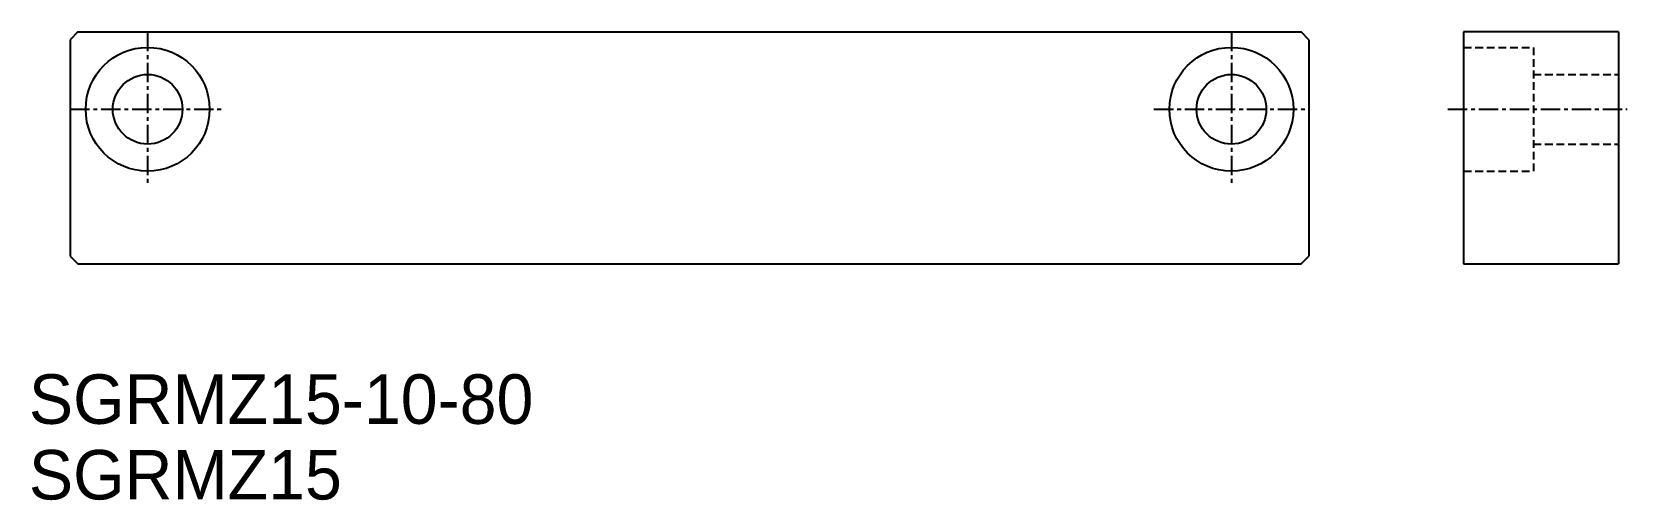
# Model space of a CAD drawing. Extents: x 57 to 160, y 205 to 235.
import ezdxf

# ---------------------------------------------------------------- set-up
doc = ezdxf.new("R2010")
doc.units = 0
doc.linetypes.add('CENTER', pattern=[2, 1.25, -0.25, 0.25, -0.25])
doc.linetypes.add('DASHED', pattern=[0.75, 0.5, -0.25])
doc.layers.get('0').update_dxf_attribs({"linetype": 'CONTINUOUS'})
doc.layers.add('CENTER', color=1, linetype='CENTER')

msp = doc.modelspace()

# ---------------------------------------------------------------- linework, layer by layer
at = {"color": 7, "linetype": 'CONTINUOUS'}
for p, q in [((59.61, 235.02), (59.11, 234.52)), ((59.61, 235.02), (138.61, 235.02)), ((139.11, 234.52), (138.61, 235.02)), ((149.11, 235.02), (149.11, 220.02)), ((159.11, 235.02), (149.11, 235.02)), ((159.11, 235.02), (159.11, 220.02)), ((59.11, 234.52), (59.11, 220.52)), ((139.11, 234.52), (139.11, 220.52)), ((59.11, 220.52), (59.61, 220.02)), ((138.61, 220.02), (139.11, 220.52)), ((59.61, 220.02), (138.61, 220.02)), ((149.11, 220.02), (159.11, 220.02))]:
    msp.add_line(p, q, dxfattribs=at)
at = {"color": 3, "linetype": 'DASHED'}
for p, q in [((149.11, 234.02), (153.61, 234.02)), ((153.61, 234.02), (153.61, 226.02)), ((153.61, 232.27), (159.11, 232.27)), ((153.61, 227.77), (159.11, 227.77)), ((149.11, 226.02), (153.61, 226.02))]:
    msp.add_line(p, q, dxfattribs=at)
at = {"color": 7, "linetype": 'CONTINUOUS'}
for centre, radius in [((64.12, 230.02), 4), ((134.11, 230.02), 4), ((64.12, 230.02), 2.25), ((134.11, 230.02), 2.25)]:
    msp.add_circle(centre, radius, dxfattribs=at)
at = {"layer": 'CENTER', "color": 1, "linetype": 'CENTER'}
for p, q in [((64.11, 235.02), (64.11, 225.02)), ((134.11, 235.02), (134.11, 225.02)), ((59.12, 230.02), (69.09, 230.02)), ((129.11, 230.02), (139.11, 230.02)), ((148.09, 230.02), (159.66, 230.02))]:
    msp.add_line(p, q, dxfattribs=at)

# ---------------------------------------------------------------- texts
at = {"color": 7, "linetype": 'CONTINUOUS'}
for s, p in [('SGRMZ15-10-80', (56.45, 209.68)), ('SGRMZ15', (56.45, 204.79))]:
    msp.add_text(s, height=3.2, dxfattribs=at).set_placement(p)

doc.saveas('drawing.dxf')
